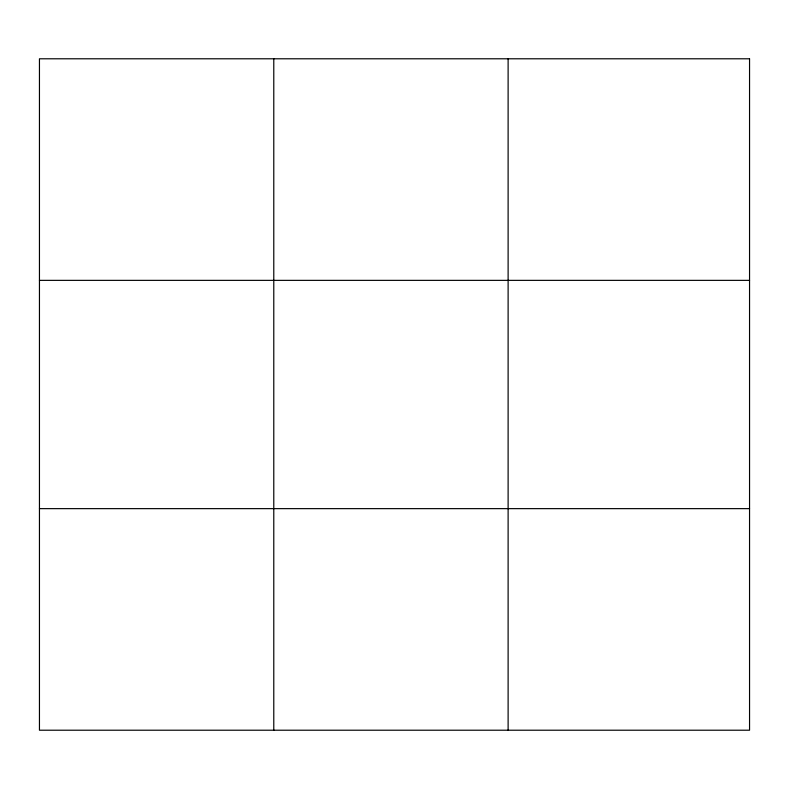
<?xml version="1.0" encoding="UTF-8"?>
<svg xmlns="http://www.w3.org/2000/svg" width="789" height="789" viewBox="0 0 789 789"><rect width="100%" height="100%" fill="white"/><g stroke="black" fill="none" stroke-linecap="round" stroke-linejoin="round"><path stroke-width="1.18" d="M273.783 730.21L273.783 58.79M508.116 730.21L508.116 58.79M39.45 280.361L749.55 280.361M39.45 508.639L749.55 508.639M749.55 58.79L749.55 730.21L39.45 730.21L39.45 58.79L749.55 58.79"/></g></svg>
